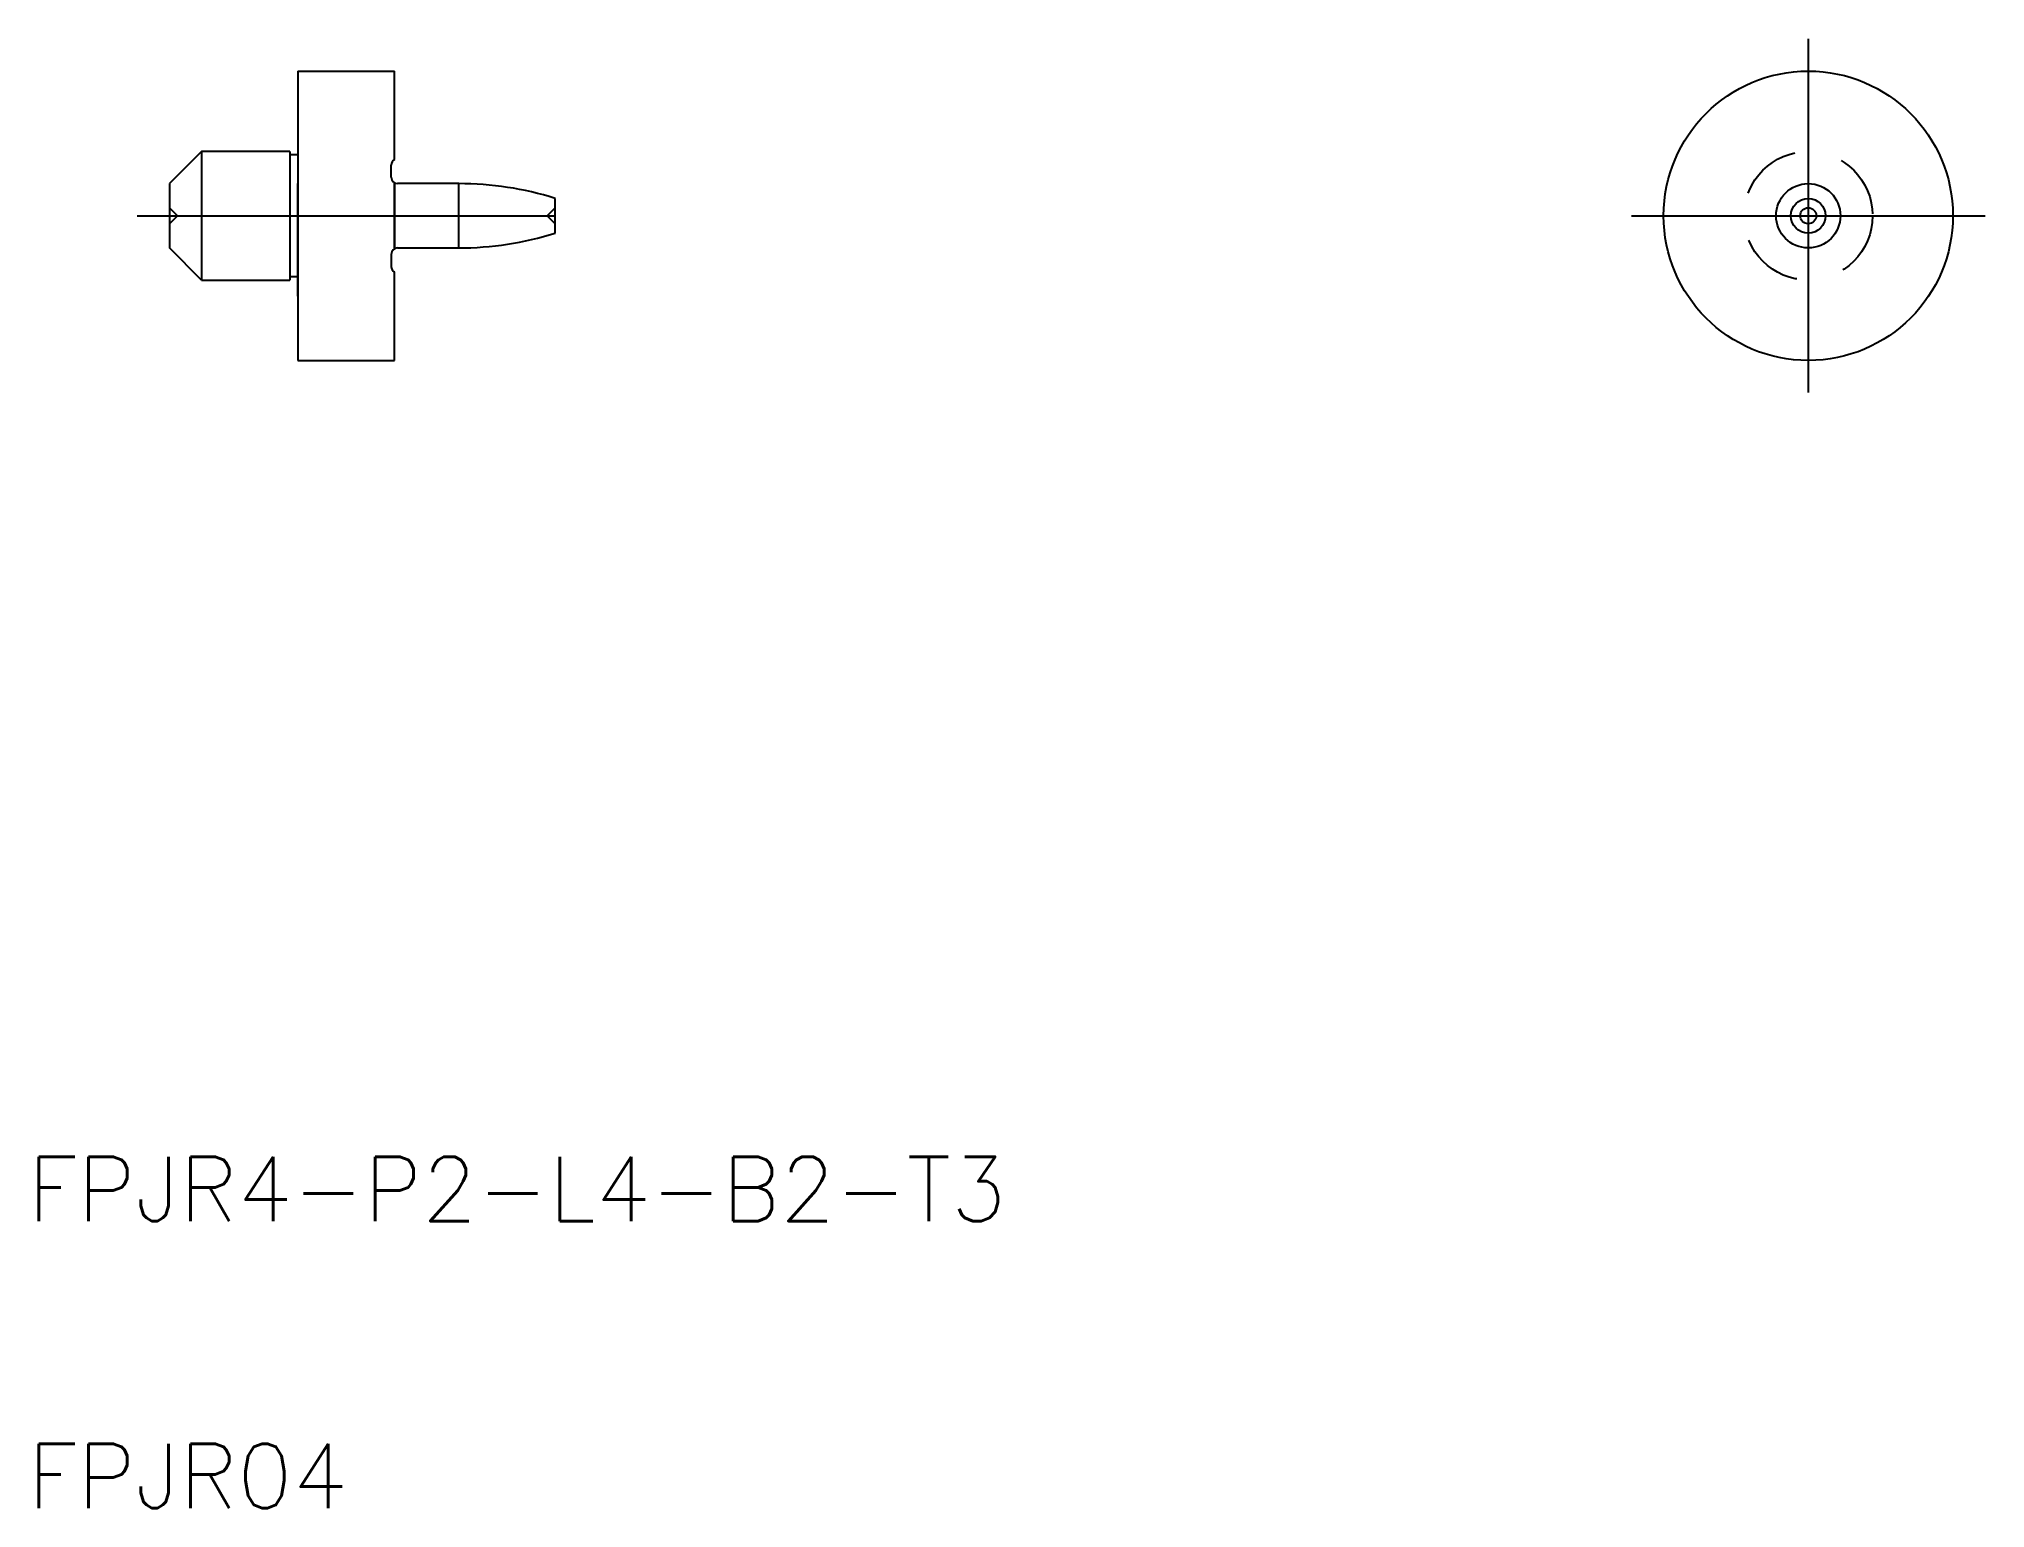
# Model space of a CAD drawing. Extents: x 68.7 to 129.2, y 132.2 to 177.9.
import ezdxf

# ---------------------------------------------------------------- set-up
doc = ezdxf.new("R2010")
doc.units = 0
doc.linetypes.add('CENTER', pattern=[17.5, 13, -1.5, 1.5, -1.5])
doc.linetypes.add('DASHED', pattern=[3.5, 2, -1.5])
doc.layers.get('0').update_dxf_attribs({"linetype": 'CONTINUOUS'})
doc.layers.add('CENTER', color=1, linetype='CENTER')
doc.styles.get("Standard").update_dxf_attribs({"font": 'txt.shx', "bigfont": '@extfont2.shx'})

msp = doc.modelspace()

# ---------------------------------------------------------------- linework, layer by layer
at = {"color": 7, "linetype": 'CONTINUOUS'}
for p, q in [((76.747, 176.885), (76.747, 167.885)), ((76.747, 176.885), (79.747, 176.885)), ((79.747, 174.135), (79.747, 176.885)), ((73.747, 174.385), (72.747, 173.385)), ((76.497, 174.385), (73.747, 174.385)), ((73.747, 174.385), (73.747, 170.385)), ((76.497, 174.385), (76.497, 170.385)), ((76.747, 174.285), (76.497, 174.285)), ((79.647, 173.585), (79.647, 173.961)), ((72.747, 173.385), (72.747, 171.385)), ((76.747, 169.885), (76.747, 173.385)), ((79.747, 173.411), (79.747, 171.385)), ((79.747, 171.358), (79.747, 173.411)), ((81.747, 173.385), (79.847, 173.385)), ((81.747, 171.385), (81.747, 173.385)), ((84.747, 171.845), (84.747, 172.924)), ((73.747, 170.385), (72.747, 171.385)), ((79.847, 171.385), (81.747, 171.385)), ((79.647, 171.185), (79.647, 170.808)), ((73.747, 170.385), (76.497, 170.385)), ((76.747, 170.485), (76.497, 170.485)), ((79.747, 167.885), (79.747, 170.635)), ((76.747, 167.885), (79.747, 167.885))]:
    msp.add_line(p, q, dxfattribs=at)
at = {"color": 3, "linetype": 'DASHED'}
for p, q in [((72.747, 172.635), (72.997, 172.385)), ((84.747, 172.635), (84.497, 172.385)), ((72.997, 172.385), (72.747, 172.135)), ((84.497, 172.385), (84.747, 172.135))]:
    msp.add_line(p, q, dxfattribs=at)
at = {"color": 7, "linetype": 'CONTINUOUS'}
for radius in [4.5, 1, 0.539, 0.25]:
    msp.add_circle((123.731, 172.385), radius, dxfattribs=at)
at = {"color": 3, "linetype": 'DASHED'}
msp.add_circle((123.731, 172.385), 2, dxfattribs=at)
at = {"color": 7, "linetype": 'CONTINUOUS'}
for centre, radius, start, end in [((79.847, 173.961), 0.2, 120, 180), ((79.847, 173.585), 0.2, 180, 270), ((81.747, 163.385), 10, 72.5424, 90), ((79.847, 171.185), 0.2, 90, 180), ((81.747, 181.385), 10, 270, 287.4576), ((79.847, 170.808), 0.2, 180, 240)]:
    msp.add_arc(centre, radius, start, end, dxfattribs=at)
at = {"layer": 'CENTER', "color": 1, "linetype": 'CENTER'}
for p, q in [((123.731, 177.885), (123.731, 166.885)), ((71.747, 172.385), (85.747, 172.385)), ((118.231, 172.385), (129.231, 172.385))]:
    msp.add_line(p, q, dxfattribs=at)

# ---------------------------------------------------------------- texts
at = {"color": 7, "linetype": 'CONTINUOUS'}
for s, p in [('FPJR4-P2-L4-B2-T3', (68.345, 141.12)), ('FPJR04', (68.345, 132.193))]:
    msp.add_text(s, height=2, dxfattribs=at).set_placement(p)

doc.saveas('drawing.dxf')
